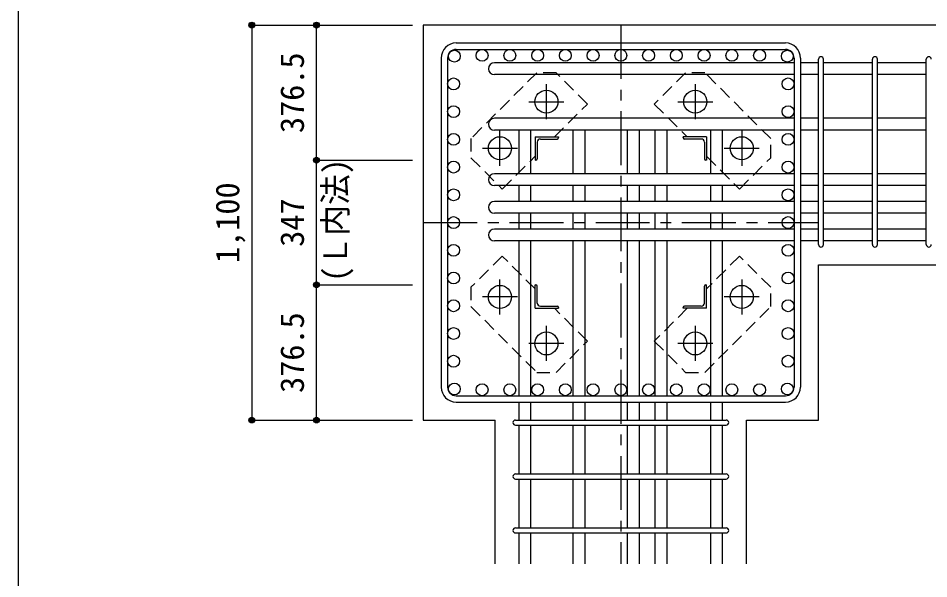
# Model space of a CAD drawing. Units: millimetres at full size, sheet at 1:30. Extents: x -5973 to 5954, y -4195 to 4201.
# Drawn here: x -5973 to -3439, y -2667 to -1106 of the extents above; entities that cross this region are included whole.
import ezdxf
from ezdxf.enums import TextEntityAlignment as Align

# ---------------------------------------------------------------- set-up
doc = ezdxf.new("R2010")
doc.units = ezdxf.units.MM
doc.header["$LTSCALE"] = 30
doc.header["$PDMODE"] = 32
doc.header["$PDSIZE"] = 15
doc.linetypes.add('CHAIN1', pattern=[8, 5, -1, 1, -1])
doc.linetypes.add('DASHED1', pattern=[1.8, 1.2, -0.6])
for name, color, linetype in [('0-1_躯体線', 2, 'Continuous'), ('0-2_アンカー、アングル', 4, 'Continuous'), ('0-3_立上り筋', 3, 'Continuous'), ('0-4_フープ筋', 7, 'Continuous'), ('0-5_基礎梁筋', 7, 'Continuous'), ('0-6_スタラップ筋', 7, 'Continuous'), ('0-7_文字', 4, 'Continuous'), ('0-9_プレート', 4, 'DASHED1'), ('0-D_寸法', 4, 'Continuous'), ('F-0_枠', 6, 'Continuous')]:
    doc.layers.add(name, color=color, linetype=linetype)
doc.styles.add('ＭＳ ゴシック', font='')
doc.styles.get('ＭＳ ゴシック').set_extended_font_data('MS Gothic')

msp = doc.modelspace()

# ---------------------------------------------------------------- linework, layer by layer
at = {"layer": '0-1_躯体線'}
for p, q in [((-3345.8, -1124.89), (-4845.8, -1124.89)), ((-4845.8, -1124.89), (-4845.8, -2224.89)), ((-3745.8, -1792.96), (-3345.8, -1792.96)), ((-3745.8, -2224.89), (-3745.8, -1792.96)), ((-4845.8, -2224.89), (-4645.95, -2224.89)), ((-4645.95, -2624.89), (-4645.95, -2224.89))]:
    msp.add_line(p, q, dxfattribs=at)
msp.add_lwpolyline([(-3945.65, -2624.89), (-3945.65, -2224.89), (-3745.8, -2224.89)], dxfattribs=at)
at = {"layer": '0-2_アンカー、アングル', "linetype": 'CHAIN1'}
for p, q in [((-4502.8, -1387.1), (-4502.8, -1289.59)), ((-4088.8, -1289.6), (-4088.8, -1387.1)), ((-4551.6, -1338.39), (-4454.1, -1338.39)), ((-4137.5, -1338.39), (-4040, -1338.39)), ((-4632.3, -1516.6), (-4632.3, -1419.09)), ((-3959.3, -1419.1), (-3959.3, -1516.6)), ((-4681.1, -1467.89), (-4583.6, -1467.89)), ((-4008, -1467.89), (-3910.5, -1467.89)), ((-4632.3, -1930.69), (-4632.3, -1833.19)), ((-3959.3, -1833.19), (-3959.3, -1930.7)), ((-4583.6, -1881.89), (-4681.1, -1881.89)), ((-3910.5, -1881.89), (-4008, -1881.89)), ((-4502.8, -2060.19), (-4502.8, -1962.69)), ((-4088.8, -1962.69), (-4088.8, -2060.2)), ((-4454.1, -2011.39), (-4551.6, -2011.39)), ((-4040, -2011.39), (-4137.5, -2011.39))]:
    msp.add_line(p, q, dxfattribs=at)
at = {"layer": '0-2_アンカー、アングル'}
for p, q in [((-4534.3, -1436.39), (-4469.3, -1436.39)), ((-4534.3, -1436.39), (-4534.3, -1501.39)), ((-4519.8, -1442.39), (-4473.3, -1442.39)), ((-4469.3, -1436.39), (-4469.3, -1438.39)), ((-4057.3, -1436.39), (-4122.3, -1436.39)), ((-4122.3, -1438.39), (-4122.3, -1436.39)), ((-4071.8, -1442.39), (-4118.3, -1442.39)), ((-4057.3, -1436.39), (-4057.3, -1501.39)), ((-4528.3, -1450.89), (-4528.3, -1497.39)), ((-4063.3, -1450.89), (-4063.3, -1497.39)), ((-4532.3, -1501.39), (-4534.3, -1501.39)), ((-4057.3, -1501.39), (-4059.3, -1501.39)), ((-4534.3, -1848.39), (-4532.3, -1848.39)), ((-4534.3, -1913.39), (-4534.3, -1848.39)), ((-4059.3, -1848.39), (-4057.3, -1848.39)), ((-4057.3, -1913.39), (-4057.3, -1848.39)), ((-4528.3, -1898.89), (-4528.3, -1852.39)), ((-4063.3, -1898.89), (-4063.3, -1852.39)), ((-4534.3, -1913.39), (-4469.3, -1913.39)), ((-4519.8, -1907.39), (-4473.3, -1907.39)), ((-4469.3, -1911.39), (-4469.3, -1913.39)), ((-4122.3, -1913.39), (-4122.3, -1911.39)), ((-4057.3, -1913.39), (-4122.3, -1913.39)), ((-4071.8, -1907.39), (-4118.3, -1907.39))]:
    msp.add_line(p, q, dxfattribs=at)
at = {"layer": '0-2_アンカー、アングル', "color": 3}
for centre in [(-4502.8, -1338.39), (-4088.8, -1338.39), (-4632.3, -1467.89), (-3959.3, -1467.89), (-4632.3, -1881.89), (-3959.3, -1881.89), (-4502.8, -2011.39), (-4088.8, -2011.39)]:
    msp.add_circle(centre, 32, dxfattribs=at)
at = {"layer": '0-2_アンカー、アングル'}
for centre, radius, start, end in [((-4519.8, -1450.89), 8.5, 90, 180), ((-4473.3, -1438.39), 4, 270, 0), ((-4118.3, -1438.39), 4, 180, 270), ((-4071.8, -1450.89), 8.5, 0, 90), ((-4532.3, -1497.39), 4, 270, 0), ((-4059.3, -1497.39), 4, 180, 270), ((-4532.3, -1852.39), 4, 0, 90), ((-4059.3, -1852.39), 4, 90, 180), ((-4519.8, -1898.89), 8.5, 180, 270), ((-4071.8, -1898.89), 8.5, 270, 0), ((-4473.3, -1911.39), 4, 0, 90), ((-4118.3, -1911.39), 4, 90, 180)]:
    msp.add_arc(centre, radius, start, end, dxfattribs=at)
at = {"layer": '0-3_立上り筋'}
for centre in [(-4759.1, -1211.59), (-4681.89, -1209.39), (-4604.67, -1209.39), (-4527.45, -1209.39), (-4450.24, -1209.39), (-4373.02, -1209.39), (-4295.8, -1209.39), (-4218.58, -1209.39), (-4141.37, -1209.39), (-4064.15, -1209.39), (-3986.93, -1209.39), (-3909.71, -1209.39), (-3832.5, -1211.59), (-4761.3, -1288.81), (-3830.3, -1288.81), (-4761.3, -1366.03), (-3830.3, -1366.03), (-4761.3, -1443.24), (-3830.3, -1443.24), (-4761.3, -1520.46), (-3830.3, -1520.46), (-4761.3, -1597.68), (-3830.3, -1597.68), (-4761.3, -1674.89), (-3830.3, -1674.89), (-4761.3, -1752.11), (-3830.3, -1752.11), (-4761.3, -1829.33), (-3830.3, -1829.33), (-4761.3, -1906.55), (-3830.3, -1906.55), (-4761.3, -1983.76), (-3830.3, -1983.76), (-4761.3, -2060.98), (-3830.3, -2060.98), (-4759.1, -2138.2), (-4681.89, -2140.39), (-4604.67, -2140.39), (-4527.45, -2140.39), (-4450.24, -2140.39), (-4373.02, -2140.39), (-4295.8, -2140.39), (-4218.58, -2140.39), (-4141.37, -2140.39), (-4064.15, -2140.39), (-3986.93, -2140.39), (-3909.71, -2140.39), (-3832.5, -2138.2)]:
    msp.add_circle(centre, 16.5, dxfattribs=at)
at = {"layer": '0-4_フープ筋'}
for p, q in [((-4753.8, -1174.89), (-3837.8, -1174.89)), ((-4753.8, -1192.89), (-3837.8, -1192.89)), ((-4795.8, -1216.89), (-4795.8, -2132.89)), ((-4777.8, -1216.89), (-4777.8, -2132.89)), ((-3813.8, -1216.89), (-3813.8, -2132.89)), ((-3795.8, -1216.89), (-3795.8, -2132.89)), ((-4753.8, -2156.89), (-3837.8, -2156.89)), ((-4753.8, -2174.89), (-3837.8, -2174.89))]:
    msp.add_line(p, q, dxfattribs=at)
for centre, radius, start, end in [((-4753.8, -1216.89), 42, 90, 180), ((-3837.8, -1216.89), 42, 0, 90), ((-4753.8, -1216.89), 24, 90, 180), ((-3837.8, -1216.89), 24, 0, 90), ((-4753.8, -2132.89), 42, 180, 270), ((-4753.8, -2132.89), 24, 180, 270), ((-3837.8, -2132.89), 42, 270, 0), ((-3837.8, -2132.89), 24, 270, 0)]:
    msp.add_arc(centre, radius, start, end, dxfattribs=at)
at = {"layer": '0-5_基礎梁筋'}
for p, q in [((-3813.8, -1230.09), (-4647.8, -1230.09)), ((-3745.8, -1230.09), (-3795.8, -1230.09)), ((-3595.8, -1230.09), (-3731.8, -1230.09)), ((-3445.8, -1230.09), (-3581.8, -1230.09)), ((-3813.8, -1263.09), (-4647.8, -1263.09)), ((-3745.8, -1263.09), (-3795.8, -1263.09)), ((-3595.8, -1263.09), (-3731.8, -1263.09)), ((-3445.8, -1263.09), (-3581.8, -1263.09)), ((-3813.8, -1384.53), (-4647.8, -1384.53)), ((-3745.8, -1384.53), (-3795.8, -1384.53)), ((-3595.8, -1384.53), (-3731.8, -1384.53)), ((-3445.8, -1384.53), (-3581.8, -1384.53)), ((-3813.8, -1417.53), (-4647.8, -1417.53)), ((-4578.95, -1538.96), (-4578.95, -1416.39)), ((-4545.95, -1538.96), (-4545.95, -1416.39)), ((-4428.13, -1538.96), (-4428.13, -1416.39)), ((-4395.13, -1538.96), (-4395.13, -1416.39)), ((-4277.3, -1538.96), (-4277.3, -1416.39)), ((-4244.3, -1538.96), (-4244.3, -1416.39)), ((-4200.3, -1538.96), (-4200.3, -1416.39)), ((-4167.3, -1538.96), (-4167.3, -1416.39)), ((-4045.65, -1538.96), (-4045.65, -1416.39)), ((-4012.65, -1538.96), (-4012.65, -1416.39)), ((-3745.8, -1417.53), (-3795.8, -1417.53)), ((-3595.8, -1417.53), (-3731.8, -1417.53)), ((-3445.8, -1417.53), (-3581.8, -1417.53)), ((-3813.8, -1538.96), (-4647.8, -1538.96)), ((-3745.8, -1538.96), (-3795.8, -1538.96)), ((-3595.8, -1538.96), (-3731.8, -1538.96)), ((-3445.8, -1538.96), (-3581.8, -1538.96)), ((-3813.8, -1571.96), (-4647.8, -1571.96)), ((-4578.95, -1615.96), (-4578.95, -1571.96)), ((-4545.95, -1615.96), (-4545.95, -1571.96)), ((-4428.13, -1615.96), (-4428.13, -1571.96)), ((-4395.13, -1615.96), (-4395.13, -1571.96)), ((-4277.3, -1615.96), (-4277.3, -1571.96)), ((-4244.3, -1615.96), (-4244.3, -1571.96)), ((-4200.3, -1615.96), (-4200.3, -1571.96)), ((-4167.3, -1615.96), (-4167.3, -1571.96)), ((-4045.65, -1615.96), (-4045.65, -1571.96)), ((-4012.65, -1615.96), (-4012.65, -1571.96)), ((-3745.8, -1571.96), (-3795.8, -1571.96)), ((-3595.8, -1571.96), (-3731.8, -1571.96)), ((-3445.8, -1571.96), (-3581.8, -1571.96)), ((-3813.8, -1615.96), (-4647.8, -1615.96)), ((-3745.8, -1615.96), (-3795.8, -1615.96)), ((-3595.8, -1615.96), (-3731.8, -1615.96)), ((-3445.8, -1615.96), (-3581.8, -1615.96)), ((-3813.8, -1648.96), (-4647.8, -1648.96)), ((-4578.95, -1692.96), (-4578.95, -1648.96)), ((-4545.95, -1692.96), (-4545.95, -1648.96)), ((-4428.13, -1692.96), (-4428.13, -1648.96)), ((-4395.13, -1692.96), (-4395.13, -1648.96)), ((-4277.3, -1692.96), (-4277.3, -1648.96)), ((-4244.3, -1692.96), (-4244.3, -1648.96)), ((-4200.3, -1692.96), (-4200.3, -1648.96)), ((-4167.3, -1692.96), (-4167.3, -1648.96)), ((-4045.65, -1692.96), (-4045.65, -1648.96)), ((-4012.65, -1692.96), (-4012.65, -1648.96)), ((-3745.8, -1648.96), (-3795.8, -1648.96)), ((-3595.8, -1648.96), (-3731.8, -1648.96)), ((-3445.8, -1648.96), (-3581.8, -1648.96)), ((-3813.8, -1692.96), (-4647.8, -1692.96)), ((-3745.8, -1692.96), (-3795.8, -1692.96)), ((-3595.8, -1692.96), (-3731.8, -1692.96)), ((-3445.8, -1692.96), (-3581.8, -1692.96)), ((-3813.8, -1725.96), (-4647.8, -1725.96)), ((-4578.95, -2156.89), (-4578.95, -1725.96)), ((-4545.95, -2156.89), (-4545.95, -1725.96)), ((-4428.13, -2156.89), (-4428.13, -1725.96)), ((-4395.13, -2156.89), (-4395.13, -1725.96)), ((-4277.3, -2156.89), (-4277.3, -1725.96)), ((-4244.3, -2156.89), (-4244.3, -1725.96)), ((-4200.3, -2156.89), (-4200.3, -1725.96)), ((-4167.3, -2156.89), (-4167.3, -1725.96)), ((-4045.65, -2156.89), (-4045.65, -1725.96)), ((-4012.65, -2156.89), (-4012.65, -1725.96)), ((-3745.8, -1725.96), (-3795.8, -1725.96)), ((-3595.8, -1725.96), (-3731.8, -1725.96)), ((-3445.8, -1725.96), (-3581.8, -1725.96)), ((-4578.95, -2224.89), (-4578.95, -2174.89)), ((-4545.95, -2224.89), (-4545.95, -2174.89)), ((-4428.13, -2224.89), (-4428.13, -2174.89)), ((-4395.13, -2224.89), (-4395.13, -2174.89)), ((-4277.3, -2224.89), (-4277.3, -2174.89)), ((-4244.3, -2224.89), (-4244.3, -2174.89)), ((-4200.3, -2224.89), (-4200.3, -2174.89)), ((-4167.3, -2224.89), (-4167.3, -2174.89)), ((-4045.65, -2224.89), (-4045.65, -2174.89)), ((-4012.65, -2224.89), (-4012.65, -2174.89)), ((-4578.95, -2374.89), (-4578.95, -2238.89)), ((-4545.95, -2374.89), (-4545.95, -2238.89)), ((-4428.13, -2374.89), (-4428.13, -2238.89)), ((-4395.13, -2374.89), (-4395.13, -2238.89)), ((-4277.3, -2374.89), (-4277.3, -2238.89)), ((-4244.3, -2374.89), (-4244.3, -2238.89)), ((-4200.3, -2374.89), (-4200.3, -2238.89)), ((-4167.3, -2374.89), (-4167.3, -2238.89)), ((-4045.65, -2374.89), (-4045.65, -2238.89)), ((-4012.65, -2374.89), (-4012.65, -2238.89)), ((-4578.95, -2524.89), (-4578.95, -2388.89)), ((-4545.95, -2524.89), (-4545.95, -2388.89)), ((-4428.13, -2524.89), (-4428.13, -2388.89)), ((-4395.13, -2524.89), (-4395.13, -2388.89)), ((-4277.3, -2524.89), (-4277.3, -2388.89)), ((-4244.3, -2524.89), (-4244.3, -2388.89)), ((-4200.3, -2524.89), (-4200.3, -2388.89)), ((-4167.3, -2524.89), (-4167.3, -2388.89)), ((-4045.65, -2524.89), (-4045.65, -2388.89)), ((-4012.65, -2524.89), (-4012.65, -2388.89)), ((-4578.95, -2624.89), (-4578.95, -2538.89)), ((-4545.95, -2624.89), (-4545.95, -2538.89)), ((-4428.13, -2624.89), (-4428.13, -2538.89)), ((-4395.13, -2624.89), (-4395.13, -2538.89)), ((-4277.3, -2624.89), (-4277.3, -2538.89)), ((-4244.3, -2624.89), (-4244.3, -2538.89)), ((-4200.3, -2624.89), (-4200.3, -2538.89)), ((-4167.3, -2624.89), (-4167.3, -2538.89)), ((-4045.65, -2624.89), (-4045.65, -2538.89)), ((-4012.65, -2624.89), (-4012.65, -2538.89))]:
    msp.add_line(p, q, dxfattribs=at)
for centre in [(-4647.8, -1246.59), (-4647.8, -1401.03), (-4647.8, -1555.46), (-4647.8, -1632.46), (-4647.8, -1709.46)]:
    msp.add_arc(centre, 16.5, 90, 270, dxfattribs=at)
at = {"layer": '0-6_スタラップ筋'}
for p, q in [((-3745.8, -1735.96), (-3745.8, -1220.09)), ((-3731.8, -1735.96), (-3731.8, -1220.09)), ((-3595.8, -1735.96), (-3595.8, -1220.09)), ((-3581.8, -1735.96), (-3581.8, -1220.09)), ((-3445.8, -1735.96), (-3445.8, -1220.09)), ((-4588.95, -2224.89), (-4002.65, -2224.89)), ((-4588.95, -2238.89), (-4002.65, -2238.89)), ((-4588.95, -2374.89), (-4002.65, -2374.89)), ((-4588.95, -2388.89), (-4002.65, -2388.89)), ((-4588.95, -2524.89), (-4002.65, -2524.89)), ((-4588.95, -2538.89), (-4002.65, -2538.89))]:
    msp.add_line(p, q, dxfattribs=at)
for centre, start, end in [((-3738.8, -1220.09), 0, 180), ((-3738.8, -1220.09), 0, 180), ((-3738.8, -1220.09), 0, 180), ((-3738.8, -1220.09), 0, 180), ((-3588.8, -1220.09), 0, 180), ((-3438.8, -1220.09), 0, 180), ((-3738.8, -1735.96), 180, 0), ((-3738.8, -1735.96), 180, 0), ((-3738.8, -1735.96), 180, 0), ((-3738.8, -1735.96), 180, 0), ((-3588.8, -1735.96), 180, 0), ((-3438.8, -1735.96), 180, 0), ((-4588.95, -2231.89), 90, 270), ((-4588.95, -2231.89), 90, 270), ((-4588.95, -2231.89), 90, 270), ((-4588.95, -2231.89), 90, 270), ((-4002.65, -2231.89), 270, 90), ((-4002.65, -2231.89), 270, 90), ((-4002.65, -2231.89), 270, 90), ((-4002.65, -2231.89), 270, 90), ((-4588.95, -2381.89), 90, 270), ((-4002.65, -2381.89), 270, 90), ((-4588.95, -2531.89), 90, 270), ((-4002.65, -2531.89), 270, 90)]:
    msp.add_arc(centre, 7, start, end, dxfattribs=at)
at = {"layer": '0-9_プレート'}
for p, q in [((-4061.9, -1257.8), (-4115.6, -1257.8)), ((-3878.8, -1441), (-4061.9, -1257.8))]:
    msp.add_line(p, q, dxfattribs=at)
for points in [[(-4529.7, -1257.89), (-4712.9, -1441), (-4712.9, -1494.69), (-4625.9, -1581.69), (-4534.3, -1490.1)], [(-4480.6, -1436.39), (-4389, -1344.79), (-4476, -1257.89), (-4529.7, -1257.89)], [(-4115.6, -1257.8), (-4202.6, -1344.8), (-4111, -1436.39)], [(-4057.3, -1490.1), (-3965.7, -1581.7), (-3878.8, -1494.7), (-3878.8, -1441)], [(-4534.3, -1859.69), (-4625.9, -1768.09), (-4712.8, -1855.09), (-4712.8, -1908.79)], [(-4061.9, -2091.9), (-3878.7, -1908.79), (-3878.7, -1855.1), (-3965.7, -1768.1), (-4057.3, -1859.69)], [(-4712.8, -1908.79), (-4529.7, -2091.99), (-4476, -2091.99), (-4389, -2004.99), (-4480.6, -1913.4)], [(-4111, -1913.4), (-4202.6, -2005), (-4115.6, -2091.9), (-4061.9, -2091.9)]]:
    msp.add_lwpolyline(points, dxfattribs=at)
at = {"layer": '0-D_寸法'}
for p, q in [((-5322.84, -1124.89), (-5322.84, -2224.89)), ((-5322.84, -1124.89), (-5142.84, -1124.89)), ((-5322.84, -1124.89), (-5142.84, -1124.89)), ((-5322.84, -1124.89), (-5322.84, -2224.89)), ((-5142.84, -1124.89), (-4875.8, -1124.89)), ((-5142.84, -1124.89), (-4875.8, -1124.89)), ((-5142.84, -1124.89), (-4875.8, -1124.89)), ((-5142.84, -1124.89), (-4875.8, -1124.89)), ((-5142.84, -1848.39), (-5142.84, -1501.39)), ((-5142.84, -1501.39), (-4875.8, -1501.39)), ((-5142.84, -2224.89), (-5142.84, -1848.39)), ((-5142.84, -1848.39), (-4875.8, -1848.39)), ((-5322.84, -2224.89), (-5142.84, -2224.89)), ((-5142.84, -2224.89), (-4875.8, -2224.89))]:
    msp.add_line(p, q, dxfattribs=at)
at = {"layer": '0-D_寸法', "linetype": 'CHAIN1'}
for p, q in [((-4295.8, -1124.89), (-4295.8, -2624.89)), ((-4845.8, -1674.89), (-3745.8, -1674.89))]:
    msp.add_line(p, q, dxfattribs=at)
at = {"layer": '0-D_寸法'}
msp.add_lwpolyline([(-5142.84, -1501.39), (-5142.84, -1124.89), (-4875.8, -1124.89)], dxfattribs=at)
for centre, radius in [((-5322.84, -1124.89), 8), ((-5322.84, -1124.89), 7.2), ((-5322.84, -1124.89), 6.4), ((-5322.84, -1124.89), 5.6), ((-5322.84, -1124.89), 4.8), ((-5322.84, -1124.89), 4), ((-5322.84, -1124.89), 3.2), ((-5322.84, -1124.89), 2.4), ((-5322.84, -1124.89), 1.6), ((-5322.84, -1124.89), 0.8), ((-5142.84, -1124.89), 8), ((-5142.84, -1124.89), 7.2), ((-5142.84, -1124.89), 6.4), ((-5142.84, -1124.89), 5.6), ((-5142.84, -1124.89), 4.8), ((-5142.84, -1124.89), 4), ((-5142.84, -1124.89), 3.2), ((-5142.84, -1124.89), 2.4), ((-5142.84, -1124.89), 1.6), ((-5142.84, -1124.89), 0.8), ((-5142.84, -1501.39), 8), ((-5142.84, -1501.39), 7.2), ((-5142.84, -1501.39), 6.4), ((-5142.84, -1501.39), 5.6), ((-5142.84, -1501.39), 4.8), ((-5142.84, -1501.39), 4), ((-5142.84, -1501.39), 3.2), ((-5142.84, -1501.39), 2.4), ((-5142.84, -1501.39), 1.6), ((-5142.84, -1501.39), 0.8), ((-5142.84, -1848.39), 8), ((-5142.84, -1848.39), 7.2), ((-5142.84, -1848.39), 6.4), ((-5142.84, -1848.39), 5.6), ((-5142.84, -1848.39), 4.8), ((-5142.84, -1848.39), 4), ((-5142.84, -1848.39), 3.2), ((-5142.84, -1848.39), 2.4), ((-5142.84, -1848.39), 1.6), ((-5142.84, -1848.39), 0.8), ((-5322.84, -2224.89), 8), ((-5322.84, -2224.89), 7.2), ((-5322.84, -2224.89), 6.4), ((-5322.84, -2224.89), 5.6), ((-5322.84, -2224.89), 4.8), ((-5322.84, -2224.89), 4), ((-5322.84, -2224.89), 3.2), ((-5322.84, -2224.89), 2.4), ((-5322.84, -2224.89), 1.6), ((-5322.84, -2224.89), 0.8), ((-5142.84, -2224.89), 8), ((-5142.84, -2224.89), 7.2), ((-5142.84, -2224.89), 6.4), ((-5142.84, -2224.89), 5.6), ((-5142.84, -2224.89), 4.8), ((-5142.84, -2224.89), 4), ((-5142.84, -2224.89), 3.2), ((-5142.84, -2224.89), 2.4), ((-5142.84, -2224.89), 1.6), ((-5142.84, -2224.89), 0.8)]:
    msp.add_circle(centre, radius, dxfattribs=at)
at = {"layer": '0-D_寸法', "color": 7}
for p in [(-5322.84, -1124.89), (-5142.84, -1124.89), (-5142.84, -1124.89), (-5142.84, -1501.39), (-5142.84, -1501.39), (-5142.84, -1848.39), (-5142.84, -1848.39), (-5322.84, -2224.89), (-5142.84, -2224.89), (-5142.84, -2224.89)]:
    msp.add_point(p, dxfattribs=at)
at = {"layer": 'F-0_枠'}
msp.add_line((-5972.88, 4201.15), (-5972.88, -4195.24), dxfattribs=at)

# ---------------------------------------------------------------- texts
at = {"layer": '0-7_文字', "style": 'ＭＳ ゴシック', "width": 0.95}
msp.add_text('(Ｌ内法)', height=65.98, rotation=90, dxfattribs=at).set_placement((-5037.78, -1839.49), align=Align.BOTTOM_LEFT)
at = {"layer": '0-D_寸法', "style": 'ＭＳ ゴシック'}
for s, p in [('376.5', (-5157.84, -1425.64)), ('1,100', (-5337.84, -1787.39)), ('347', (-5157.84, -1742.39)), ('376.5', (-5157.84, -2149.14))]:
    msp.add_text(s, height=65.98, rotation=90, dxfattribs=at).set_placement(p, align=Align.BOTTOM_LEFT)

doc.saveas('drawing.dxf')
